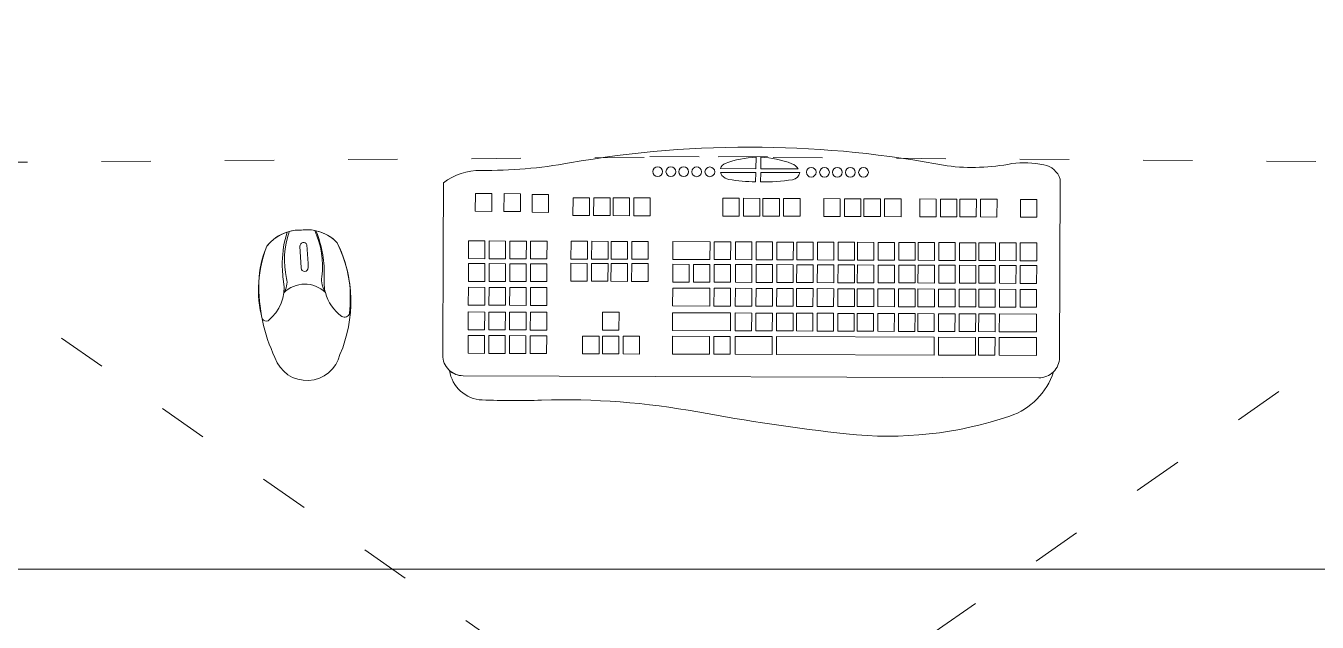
# Model space of a CAD drawing. Header units: centimetres. Extents: x 104975 to 122481, y -80380 to -76628.
# Drawn here: x 118018.9 to 118113.1, y -78763.9 to -78720.3 of the extents above; entities that cross this region are included whole.
import ezdxf

# ---------------------------------------------------------------- set-up
doc = ezdxf.new("R2010")
doc.units = ezdxf.units.CM
doc.linetypes.add('ACAD_ISO03W100', pattern=[30, 12, -18])
doc.layers.add('00_DUVAR', color=150, linetype='Continuous', lineweight=30)
doc.layers.add('00_tefriş', color=253, linetype='Continuous', lineweight=9)

# ---------------------------------------------------------------- blocks, each defined once
blk = doc.blocks.new('keyboard_top')
at = {"color": 0}
for points in [[(232.69, -75.85), (232.51, -26.06, 0.165941), (205.23, -16.99, -0.04592), (140.56, -11.55, 0.046884), (0, 0, 0.043941), (-135.11, -13.61, -0.081459), (-182.32, -11.98, 0.073722), (-205.64, -12.82, 0.278236), (-217.5, -23.34), (-217.02, -153.58, 0.414214), (-202.01, -168.49), (218.06, -166.95, 0.414214), (232.97, -151.93)], [(218.06, -166.95), (-202.01, -168.49, -0.198912), (-212.6, -164.15, 0.237087), (-180.85, -196.41, 0.110077), (-61.49, -209.41, 0.017919), (46.82, -193.42, -0.053396), (160.8, -184.77, 0.017301), (204.15, -184.61, 0.36209), (228.02, -163.11, -0.184401), (218.06, -166.95)]]:
    blk.add_lwpolyline(points, format="xyb", close=True, dxfattribs=at)
at = {"color": 0, "lineweight": 0}
for points in [[(-26.35, -15.86, -0.157731), (-21.73, -12.05, -0.08747), (0.94, -7.41, -0.08747)], [(4.33, -7.41, -0.086643), (26.82, -11.88, -0.237073), (30.24, -15.66)], [(1.01, -25.42, -0.037715), (-22.26, -23.74, -0.328345), (-27.53, -18.51)], [(30.31, -18.43, -0.11266), (29.22, -20.71, -0.188542), (24.29, -23.57, -0.031584), (4.83, -25.36, -0.031584)]]:
    blk.add_lwpolyline(points, format="xyb", dxfattribs=at)
for points in [[(0.94, -7.41), (0.97, -15.76)], [(4.33, -7.41), (4.56, -15.75)], [(-27.53, -18.51), (0.98, -18.47)], [(-26.35, -15.86), (0.97, -15.76)], [(0.98, -18.47), (1.01, -25.42)], [(4.56, -15.75), (30.25, -15.66)], [(4.64, -18.46), (30.31, -18.43)], [(4.64, -18.46), (4.83, -25.36)], [(-86.38, -37.72), (-74.38, -37.68)], [(-74.38, -37.68), (-74.33, -50.68)], [(-72.17, -37.67), (-60.17, -37.62)], [(-72.17, -37.67), (-72.13, -50.67)], [(-60.17, -37.62), (-60.13, -50.62)], [(-57.09, -37.61), (-45.09, -37.57)], [(-57.09, -37.61), (-57.04, -50.61)], [(-45.09, -37.57), (-45.04, -50.57)], [(-27.77, -37.51), (-15.77, -37.46)], [(-27.77, -37.51), (-27.73, -50.51)], [(-15.77, -37.46), (-15.73, -50.46)], [(-12.69, -37.45), (-0.69, -37.41)], [(-12.69, -37.45), (-12.64, -50.45)], [(-0.69, -37.41), (-0.64, -50.41)], [(1.52, -37.4), (13.52, -37.35)], [(1.52, -37.4), (1.56, -50.4)], [(13.52, -37.35), (13.56, -50.35)], [(16.6, -37.34), (28.6, -37.3)], [(16.6, -37.34), (16.65, -50.34)], [(28.6, -37.3), (28.65, -50.3)], [(81.55, -37.1), (93.55, -37.06)], [(81.55, -37.1), (81.6, -50.1)], [(93.55, -37.06), (93.6, -50.06)], [(96.64, -37.05), (108.64, -37.01)], [(96.64, -37.05), (96.69, -50.05)], [(108.64, -37.01), (108.69, -50.01)], [(110.84, -37), (122.84, -36.95)], [(110.84, -37), (110.89, -50)], [(122.84, -36.95), (122.89, -49.95)], [(125.93, -36.94), (137.93, -36.9)], [(125.93, -36.94), (125.98, -49.94)], [(137.93, -36.9), (137.98, -49.9)], [(155.76, -34.62), (167.76, -34.58)], [(155.76, -34.62), (155.81, -47.62)], [(167.76, -34.58), (167.81, -47.58)], [(176.28, -33.99), (188.28, -33.95)], [(176.28, -33.99), (176.33, -46.99)], [(188.28, -33.95), (188.33, -46.95)], [(197.16, -33.9), (209.16, -33.85)], [(197.16, -33.9), (197.21, -46.9)], [(209.16, -33.85), (209.21, -46.85)], [(-200.57, -38.14), (-188.57, -38.1)], [(-200.57, -38.14), (-200.52, -51.14)], [(-188.57, -38.1), (-188.52, -51.1)], [(-171.48, -38.03), (-159.48, -37.99)], [(-171.48, -38.03), (-171.44, -51.03)], [(-159.48, -37.99), (-159.44, -50.99)], [(-156.4, -37.98), (-144.4, -37.93)], [(-156.4, -37.98), (-156.35, -50.98)], [(-144.4, -37.93), (-144.35, -50.93)], [(-142.19, -37.93), (-130.19, -37.88)], [(-142.19, -37.93), (-142.15, -50.93)], [(-130.19, -37.88), (-130.15, -50.88)], [(-127.11, -37.87), (-115.11, -37.83)], [(-127.11, -37.87), (-127.06, -50.87)], [(-115.11, -37.83), (-115.06, -50.83)], [(-101.46, -37.78), (-89.46, -37.73)], [(-101.46, -37.78), (-101.42, -50.78)], [(-89.46, -37.73), (-89.42, -50.73)], [(-86.38, -37.72), (-86.33, -50.72)], [(176.33, -46.99), (188.33, -46.95)], [(197.21, -46.9), (209.21, -46.85)], [(-200.52, -51.14), (-188.52, -51.1)], [(-171.44, -51.03), (-159.44, -50.99)], [(-156.35, -50.98), (-144.35, -50.93)], [(-142.15, -50.93), (-130.15, -50.88)], [(-127.06, -50.87), (-115.06, -50.83)], [(-101.42, -50.78), (-89.42, -50.73)], [(-86.33, -50.72), (-74.33, -50.68)], [(-72.13, -50.67), (-60.13, -50.62)], [(-57.04, -50.61), (-45.04, -50.57)], [(-27.73, -50.51), (-15.73, -50.46)], [(-12.64, -50.45), (-0.64, -50.41)], [(1.56, -50.4), (13.56, -50.35)], [(16.65, -50.34), (28.65, -50.3)], [(81.6, -50.1), (93.6, -50.06)], [(96.69, -50.05), (108.69, -50.01)], [(110.89, -50), (122.89, -49.95)], [(125.98, -49.94), (137.98, -49.9)], [(155.81, -47.62), (167.81, -47.58)], [(-200.46, -69.95), (-188.46, -69.91)], [(-200.46, -69.95), (-200.41, -82.95)], [(-188.46, -69.91), (-188.41, -82.91)], [(-185.37, -69.9), (-173.37, -69.85)], [(-185.37, -69.9), (-185.32, -82.9)], [(-173.37, -69.85), (-173.32, -82.85)], [(-170.28, -69.84), (-158.28, -69.8)], [(-170.28, -69.84), (-170.23, -82.84)], [(-158.28, -69.8), (-158.23, -82.8)], [(-156.08, -69.79), (-144.08, -69.75)], [(-156.08, -69.79), (-156.03, -82.79)], [(-144.08, -69.75), (-144.03, -82.75)], [(-140.99, -69.74), (-128.99, -69.69)], [(-140.99, -69.74), (-140.94, -82.74)], [(-128.99, -69.69), (-128.94, -82.69)], [(-125.9, -69.68), (-113.9, -69.64)], [(-125.9, -69.68), (-125.85, -82.68)], [(-113.9, -69.64), (-113.85, -82.64)], [(-111.81, -69.63), (-99.81, -69.59)], [(-111.81, -69.63), (-111.77, -82.63)], [(-99.81, -69.59), (-99.77, -82.59)], [(-96.73, -69.57), (-84.73, -69.53)], [(-96.73, -69.57), (-96.68, -82.57)], [(-84.73, -69.53), (-84.68, -82.53)], [(-81.64, -69.52), (-69.64, -69.47)], [(-81.64, -69.52), (-81.59, -82.52)], [(-69.64, -69.47), (-69.59, -82.47)], [(-67.52, -69.47), (-55.52, -69.42)], [(-67.52, -69.47), (-67.47, -82.47)], [(-55.52, -69.42), (-55.47, -82.42)], [(-52.43, -69.41), (-40.43, -69.37)], [(-52.43, -69.41), (-52.38, -82.41)], [(-40.43, -69.37), (-40.38, -82.37)], [(-37.34, -69.36), (-25.34, -69.31)], [(-37.34, -69.36), (-37.3, -82.36)], [(-25.34, -69.31), (-25.3, -82.31)], [(-22.84, -69.3), (-10.84, -69.26)], [(-22.84, -69.3), (-22.79, -82.3)], [(-10.84, -69.26), (-10.79, -82.26)], [(-7.75, -69.25), (4.25, -69.2)], [(-7.75, -69.25), (-7.7, -82.25)], [(4.25, -69.2), (4.3, -82.2)], [(7.34, -69.19), (19.34, -69.15)], [(7.34, -69.19), (7.38, -82.19)], [(19.34, -69.15), (19.38, -82.15)], [(22.89, -69.14), (34.89, -69.09)], [(22.89, -69.14), (22.93, -82.14)], [(34.89, -69.09), (34.93, -82.09)], [(37.97, -69.08), (65.06, -68.98)], [(37.97, -69.08), (38.02, -82.08)], [(65.06, -68.98), (65.11, -81.98)], [(83, -68.92), (95, -68.87)], [(83, -68.92), (83.05, -81.91)], [(95, -68.87), (95.05, -81.87)], [(98.09, -68.86), (110.09, -68.82)], [(98.09, -68.86), (98.14, -81.86)], [(110.09, -68.82), (110.14, -81.82)], [(112.29, -68.81), (124.29, -68.76)], [(112.29, -68.81), (112.34, -81.81)], [(124.29, -68.76), (124.34, -81.76)], [(127.38, -68.75), (139.38, -68.71)], [(127.38, -68.75), (127.43, -81.75)], [(139.38, -68.71), (139.43, -81.71)], [(156.87, -68.64), (168.87, -68.6)], [(156.87, -68.64), (156.91, -81.64)], [(168.87, -68.6), (168.91, -81.6)], [(171.98, -68.59), (183.98, -68.54)], [(171.98, -68.59), (172.03, -81.59)], [(183.98, -68.54), (184.03, -81.54)], [(187.07, -68.53), (199.07, -68.49)], [(187.07, -68.53), (187.12, -81.53)], [(199.07, -68.49), (199.12, -81.49)], [(202.16, -68.48), (214.16, -68.43)], [(202.16, -68.48), (202.21, -81.48)], [(214.16, -68.43), (214.21, -81.43)], [(-200.41, -82.95), (-188.41, -82.91)], [(-185.32, -82.9), (-173.32, -82.85)], [(-170.23, -82.84), (-158.23, -82.8)], [(-156.03, -82.79), (-144.03, -82.75)], [(-140.94, -82.74), (-128.94, -82.69)], [(-125.85, -82.68), (-113.85, -82.64)], [(-111.77, -82.63), (-99.77, -82.59)], [(-96.68, -82.57), (-84.68, -82.53)], [(-81.59, -82.52), (-69.59, -82.47)], [(-67.47, -82.47), (-55.47, -82.42)], [(-52.38, -82.41), (-40.38, -82.37)], [(-37.3, -82.36), (-25.3, -82.31)], [(-22.79, -82.3), (-10.79, -82.26)], [(-7.7, -82.25), (4.3, -82.2)], [(7.38, -82.19), (19.38, -82.15)], [(22.93, -82.14), (34.93, -82.09)], [(38.02, -82.08), (65.11, -81.98)], [(83.05, -81.91), (95.05, -81.87)], [(98.14, -81.86), (110.14, -81.82)], [(112.34, -81.81), (124.34, -81.76)], [(127.43, -81.75), (139.43, -81.71)], [(156.91, -81.64), (168.91, -81.6)], [(172.03, -81.59), (184.03, -81.54)], [(187.12, -81.53), (199.12, -81.49)], [(202.21, -81.48), (214.21, -81.43)], [(-200.39, -86.51), (-188.39, -86.47)], [(-200.39, -86.51), (-200.35, -99.51)], [(-188.39, -86.47), (-188.35, -99.47)], [(-185.31, -86.45), (-173.31, -86.41)], [(-185.31, -86.45), (-185.26, -99.45)], [(-173.31, -86.41), (-173.26, -99.41)], [(-170.22, -86.4), (-158.22, -86.36)], [(-170.22, -86.4), (-170.17, -99.4)], [(-158.22, -86.36), (-158.17, -99.36)], [(-156.02, -86.35), (-144.02, -86.3)], [(-156.02, -86.35), (-155.97, -99.35)], [(-144.02, -86.3), (-143.97, -99.3)], [(-140.93, -86.29), (-128.93, -86.25)], [(-140.93, -86.29), (-140.88, -99.29)], [(-128.93, -86.25), (-128.88, -99.25)], [(-125.84, -86.24), (-113.84, -86.19)], [(-125.84, -86.24), (-125.79, -99.24)], [(-113.84, -86.19), (-113.79, -99.19)], [(-111.75, -86.18), (-99.75, -86.14)], [(-111.75, -86.18), (-111.7, -99.18)], [(-99.75, -86.14), (-99.71, -99.14)], [(-96.66, -86.13), (-84.67, -86.09)], [(-96.66, -86.13), (-96.62, -99.13)], [(-84.67, -86.09), (-84.62, -99.09)], [(-81.58, -86.07), (-69.58, -86.03)], [(-81.58, -86.07), (-81.53, -99.07)], [(-69.58, -86.03), (-69.53, -99.03)], [(-67.46, -86.02), (-55.46, -85.98)], [(-67.46, -86.02), (-67.41, -99.02)], [(-55.46, -85.98), (-55.41, -98.98)], [(-52.37, -85.97), (-40.37, -85.92)], [(-52.37, -85.97), (-52.32, -98.97)], [(-40.37, -85.92), (-40.32, -98.92)], [(-37.28, -85.91), (-25.28, -85.87)], [(-37.28, -85.91), (-37.24, -98.91)], [(-25.28, -85.87), (-25.24, -98.87)], [(-22.78, -85.86), (-10.78, -85.81)], [(-22.78, -85.86), (-22.73, -98.86)], [(-10.78, -85.81), (-10.73, -98.81)], [(-7.69, -85.8), (4.31, -85.76)], [(-7.69, -85.8), (-7.64, -98.8)], [(4.31, -85.76), (4.36, -98.76)], [(7.4, -85.75), (19.4, -85.7)], [(7.4, -85.75), (7.44, -98.75)], [(19.4, -85.7), (19.44, -98.7)], [(22.95, -85.69), (34.95, -85.65)], [(22.95, -85.69), (22.99, -98.69)], [(34.95, -85.65), (34.99, -98.65)], [(38.03, -85.64), (50.03, -85.59)], [(38.03, -85.64), (38.08, -98.64)], [(50.03, -85.59), (50.08, -98.59)], [(53.12, -85.58), (65.12, -85.54)], [(53.12, -85.58), (53.17, -98.58)], [(65.12, -85.54), (65.17, -98.54)], [(83.1, -85.04), (95.1, -85)], [(83.1, -85.04), (83.15, -98.04)], [(95.1, -85), (95.15, -98)], [(98.19, -84.99), (110.19, -84.94)], [(98.19, -84.99), (98.24, -97.99)], [(110.19, -84.94), (110.24, -97.94)], [(112.39, -84.93), (124.39, -84.89)], [(112.39, -84.93), (112.44, -97.93)], [(124.39, -84.89), (124.44, -97.89)], [(127.48, -84.88), (139.48, -84.83)], [(127.48, -84.88), (127.53, -97.88)], [(139.48, -84.83), (139.53, -97.83)], [(156.93, -85.2), (168.93, -85.16)], [(156.93, -85.2), (156.97, -98.2)], [(168.93, -85.16), (168.97, -98.16)], [(172.05, -85.14), (184.05, -85.1)], [(172.05, -85.14), (172.09, -98.14)], [(184.05, -85.1), (184.09, -98.1)], [(187.13, -85.09), (199.13, -85.04)], [(187.13, -85.09), (187.18, -98.09)], [(199.13, -85.04), (199.18, -98.04)], [(202.22, -85.03), (214.22, -84.99)], [(202.22, -85.03), (202.27, -98.03)], [(214.22, -84.99), (214.27, -97.99)], [(-200.35, -99.51), (-188.35, -99.47)], [(-185.26, -99.45), (-173.26, -99.41)], [(-170.17, -99.4), (-158.17, -99.36)], [(-155.97, -99.35), (-143.97, -99.3)], [(-140.88, -99.29), (-128.88, -99.25)], [(-140.87, -103.68), (-128.87, -103.63)], [(-128.87, -103.63), (-128.82, -116.63)], [(-125.79, -99.24), (-113.79, -99.19)], [(-125.78, -103.62), (-113.78, -103.58)], [(-125.78, -103.62), (-125.73, -116.62)], [(-113.78, -103.58), (-113.73, -116.58)], [(-111.7, -99.18), (-99.71, -99.14)], [(-111.69, -103.57), (-99.69, -103.53)], [(-111.69, -103.57), (-111.64, -116.57)], [(-99.69, -103.53), (-99.64, -116.53)], [(-96.62, -99.13), (-84.62, -99.09)], [(-96.6, -103.51), (-84.6, -103.47)], [(-96.6, -103.51), (-96.55, -116.51)], [(-84.6, -103.47), (-84.55, -116.47)], [(-81.53, -99.07), (-69.53, -99.03)], [(-81.51, -103.46), (-69.51, -103.41)], [(-81.51, -103.46), (-81.47, -116.46)], [(-69.51, -103.41), (-69.47, -116.41)], [(-67.41, -99.02), (-55.41, -98.98)], [(-67.39, -103.41), (-55.39, -103.36)], [(-67.39, -103.41), (-67.35, -116.41)], [(-55.39, -103.36), (-55.35, -116.36)], [(-52.32, -98.97), (-40.32, -98.92)], [(-52.31, -103.35), (-40.31, -103.31)], [(-52.31, -103.35), (-52.26, -116.35)], [(-40.31, -103.31), (-40.26, -116.31)], [(-37.24, -98.91), (-25.24, -98.87)], [(-37.22, -103.3), (-25.22, -103.25)], [(-37.22, -103.3), (-37.17, -116.3)], [(-25.22, -103.25), (-25.17, -116.25)], [(-22.73, -98.86), (-10.73, -98.81)], [(-22.71, -103.24), (-10.71, -103.2)], [(-22.71, -103.24), (-22.67, -116.24)], [(-10.71, -103.2), (-10.67, -116.2)], [(-7.64, -98.8), (4.36, -98.76)], [(-7.63, -103.19), (4.37, -103.14)], [(-7.63, -103.19), (-7.58, -116.19)], [(4.37, -103.14), (4.42, -116.14)], [(7.44, -98.75), (19.44, -98.7)], [(7.46, -103.13), (19.46, -103.09)], [(7.46, -103.13), (7.51, -116.13)], [(19.46, -103.09), (19.51, -116.09)], [(22.99, -98.69), (34.99, -98.65)], [(23.01, -103.08), (35.01, -103.03)], [(23.01, -103.08), (23.06, -116.08)], [(35.01, -103.03), (35.06, -116.03)], [(38.08, -98.64), (50.08, -98.59)], [(38.1, -103.02), (65.19, -102.92)], [(38.1, -103.02), (38.15, -116.02)], [(53.17, -98.58), (65.17, -98.54)], [(65.19, -102.92), (65.23, -115.92)], [(83.15, -98.04), (95.15, -98)], [(98.24, -97.99), (110.24, -97.94)], [(112.44, -97.93), (124.44, -97.89)], [(127.53, -97.88), (139.53, -97.83)], [(156.97, -98.2), (168.97, -98.16)], [(156.99, -102.58), (168.99, -102.54)], [(156.99, -102.58), (157.04, -115.58)], [(168.99, -102.54), (169.04, -115.54)], [(172.09, -98.14), (184.09, -98.1)], [(172.11, -102.53), (184.11, -102.48)], [(172.11, -102.53), (172.16, -115.53)], [(184.11, -102.48), (184.16, -115.48)], [(187.18, -98.09), (199.18, -98.04)], [(187.2, -102.47), (199.2, -102.43)], [(187.2, -102.47), (187.24, -115.47)], [(199.2, -102.43), (199.24, -115.43)], [(202.27, -98.03), (214.27, -97.99)], [(202.28, -102.42), (214.28, -102.37)], [(202.28, -102.42), (202.33, -115.42)], [(214.28, -102.37), (214.33, -115.37)], [(-200.33, -103.89), (-188.33, -103.85)], [(-200.33, -103.89), (-200.28, -116.89)], [(-188.33, -103.85), (-188.28, -116.85)], [(-185.24, -103.84), (-173.24, -103.79)], [(-185.24, -103.84), (-185.2, -116.84)], [(-173.24, -103.79), (-173.2, -116.79)], [(-170.16, -103.78), (-158.16, -103.74)], [(-170.16, -103.78), (-170.11, -116.78)], [(-158.16, -103.74), (-158.11, -116.74)], [(-155.95, -103.73), (-143.95, -103.69)], [(-155.95, -103.73), (-155.91, -116.73)], [(-143.95, -103.69), (-143.91, -116.69)], [(-140.87, -103.68), (-140.82, -116.68)], [(-200.28, -116.89), (-188.28, -116.85)], [(-200.26, -121.9), (-173.18, -121.8)], [(-200.26, -121.9), (-200.22, -134.9)], [(-185.2, -116.84), (-173.2, -116.79)], [(-173.18, -121.8), (-173.13, -134.8)], [(-170.11, -116.78), (-158.11, -116.74)], [(-170.09, -121.79), (-158.09, -121.74)], [(-170.09, -121.79), (-170.04, -134.79)], [(-158.09, -121.74), (-158.04, -134.74)], [(-155.91, -116.73), (-143.91, -116.69)], [(-155.89, -121.74), (-143.89, -121.69)], [(-155.89, -121.74), (-155.84, -134.74)], [(-143.89, -121.69), (-143.84, -134.69)], [(-140.82, -116.68), (-128.82, -116.63)], [(-140.8, -121.68), (-128.8, -121.64)], [(-140.8, -121.68), (-140.75, -134.68)], [(-128.8, -121.64), (-128.75, -134.64)], [(-125.73, -116.62), (-113.73, -116.58)], [(-125.71, -121.63), (-113.71, -121.58)], [(-125.71, -121.63), (-125.66, -134.63)], [(-113.71, -121.58), (-113.66, -134.58)], [(-111.64, -116.57), (-99.64, -116.53)], [(-111.62, -121.57), (-99.62, -121.53)], [(-111.62, -121.57), (-111.58, -134.57)], [(-99.62, -121.53), (-99.58, -134.53)], [(-96.55, -116.51), (-84.55, -116.47)], [(-96.54, -121.52), (-84.54, -121.47)], [(-96.54, -121.52), (-96.49, -134.52)], [(-84.54, -121.47), (-84.49, -134.47)], [(-81.47, -116.46), (-69.47, -116.41)], [(-81.45, -121.46), (-69.45, -121.42)], [(-81.45, -121.46), (-81.4, -134.46)], [(-69.45, -121.42), (-69.4, -134.42)], [(-67.35, -116.41), (-55.35, -116.36)], [(-67.33, -121.41), (-55.33, -121.37)], [(-67.33, -121.41), (-67.28, -134.41)], [(-55.33, -121.37), (-55.28, -134.37)], [(-52.26, -116.35), (-40.26, -116.31)], [(-52.24, -121.36), (-40.24, -121.31)], [(-52.24, -121.36), (-52.19, -134.36)], [(-40.24, -121.31), (-40.19, -134.31)], [(-37.17, -116.3), (-25.17, -116.25)], [(-37.15, -121.3), (-25.15, -121.26)], [(-37.15, -121.3), (-37.11, -134.3)], [(-25.15, -121.26), (-25.11, -134.26)], [(-22.67, -116.24), (-10.67, -116.2)], [(-22.65, -121.25), (-10.65, -121.2)], [(-22.65, -121.25), (-22.6, -134.25)], [(-10.65, -121.2), (-10.6, -134.2)], [(-7.58, -116.19), (4.42, -116.14)], [(-7.56, -121.19), (4.44, -121.15)], [(-7.56, -121.19), (-7.51, -134.19)], [(4.44, -121.15), (4.49, -134.15)], [(7.51, -116.13), (19.51, -116.09)], [(7.53, -121.14), (19.53, -121.09)], [(7.53, -121.14), (7.57, -134.14)], [(19.53, -121.09), (19.57, -134.09)], [(23.06, -116.08), (35.06, -116.03)], [(23.08, -121.08), (65.25, -120.93)], [(23.08, -121.08), (23.12, -134.08)], [(38.15, -116.02), (65.23, -115.92)], [(65.25, -120.93), (65.3, -133.93)], [(104.32, -120.63), (116.32, -120.59)], [(104.32, -120.63), (104.37, -133.63)], [(116.32, -120.59), (116.37, -133.59)], [(157.04, -115.58), (169.04, -115.54)], [(157.06, -120.59), (169.06, -120.55)], [(157.06, -120.59), (157.1, -133.59)], [(169.06, -120.55), (169.1, -133.54)], [(172.16, -115.53), (184.16, -115.48)], [(172.17, -120.53), (184.17, -120.49)], [(172.17, -120.53), (172.22, -133.53)], [(184.17, -120.49), (184.22, -133.49)], [(187.24, -115.47), (199.24, -115.43)], [(187.26, -120.48), (199.26, -120.43)], [(187.26, -120.48), (187.31, -133.48)], [(199.26, -120.43), (199.31, -133.43)], [(202.33, -115.42), (214.33, -115.37)], [(202.35, -120.42), (214.35, -120.38)], [(202.35, -120.42), (202.4, -133.42)], [(214.35, -120.38), (214.4, -133.38)], [(-200.22, -134.9), (-173.13, -134.8)], [(-200.2, -139.08), (-173.11, -138.98)], [(-200.2, -139.08), (-200.15, -152.08)], [(-173.11, -138.98), (-173.07, -151.98)], [(-170.04, -134.79), (-158.04, -134.74)], [(-170.03, -138.96), (-158.03, -138.92)], [(-170.03, -138.96), (-169.98, -151.96)], [(-158.03, -138.92), (-157.98, -151.92)], [(-155.84, -134.74), (-143.84, -134.69)], [(-155.82, -138.91), (-128.74, -138.81)], [(-155.82, -138.91), (-155.78, -151.91)], [(-140.75, -134.68), (-128.75, -134.64)], [(-128.74, -138.81), (-128.69, -151.81)], [(-125.66, -134.63), (-113.66, -134.58)], [(-125.65, -138.8), (-10.59, -138.38)], [(-125.65, -138.8), (-125.6, -151.8)], [(-111.58, -134.57), (-99.58, -134.53)], [(-96.49, -134.52), (-84.49, -134.47)], [(-81.4, -134.46), (-69.4, -134.42)], [(-67.28, -134.41), (-55.28, -134.37)], [(-52.19, -134.36), (-40.19, -134.31)], [(-37.11, -134.3), (-25.11, -134.26)], [(-22.6, -134.25), (-10.6, -134.2)], [(-10.59, -138.38), (-10.54, -151.38)], [(-7.51, -134.19), (4.49, -134.15)], [(-7.5, -138.37), (19.59, -138.27)], [(-7.5, -138.37), (-7.45, -151.37)], [(7.57, -134.14), (19.57, -134.09)], [(19.59, -138.27), (19.64, -151.27)], [(23.12, -134.08), (65.3, -133.93)], [(23.14, -138.26), (35.14, -138.21)], [(23.14, -138.26), (23.19, -151.26)], [(35.14, -138.21), (35.19, -151.21)], [(38.23, -138.2), (65.31, -138.1)], [(38.23, -138.2), (38.27, -151.2)], [(65.31, -138.1), (65.36, -151.1)], [(89.3, -138.07), (101.3, -138.03)], [(89.3, -138.07), (89.34, -151.07)], [(101.3, -138.03), (101.34, -151.03)], [(104.37, -133.63), (116.37, -133.59)], [(104.38, -138.02), (116.38, -137.97)], [(104.38, -138.02), (104.43, -151.02)], [(116.38, -137.97), (116.43, -150.97)], [(118.89, -137.96), (130.89, -137.92)], [(118.89, -137.96), (118.94, -150.96)], [(130.89, -137.92), (130.94, -150.92)], [(157.1, -133.59), (169.1, -133.54)], [(157.12, -137.77), (169.12, -137.72)], [(157.12, -137.77), (157.17, -150.77)], [(169.12, -137.72), (169.17, -150.72)], [(172.22, -133.53), (184.22, -133.49)], [(172.24, -137.71), (184.24, -137.67)], [(172.24, -137.71), (172.29, -150.71)], [(184.24, -137.67), (184.29, -150.67)], [(187.31, -133.48), (199.31, -133.43)], [(187.33, -137.65), (199.33, -137.61)], [(187.33, -137.65), (187.37, -150.65)], [(199.33, -137.61), (199.37, -150.61)], [(202.4, -133.42), (214.4, -133.38)], [(202.41, -137.6), (214.41, -137.56)], [(202.41, -137.6), (202.46, -150.6)], [(214.41, -137.56), (214.46, -150.56)], [(157.17, -150.77), (169.17, -150.72)], [(172.29, -150.71), (184.29, -150.67)], [(187.37, -150.65), (199.37, -150.61)], [(202.46, -150.6), (214.46, -150.56)], [(-200.15, -152.08), (-173.07, -151.98)], [(-169.98, -151.96), (-157.98, -151.92)], [(-155.78, -151.91), (-128.69, -151.81)], [(-125.6, -151.8), (-10.54, -151.38)], [(-7.45, -151.37), (19.64, -151.27)], [(23.19, -151.26), (35.19, -151.21)], [(38.27, -151.2), (65.36, -151.1)], [(89.34, -151.07), (101.34, -151.03)], [(104.43, -151.02), (116.43, -150.97)], [(118.94, -150.96), (130.94, -150.92)]]:
    blk.add_lwpolyline(points, dxfattribs=at)
for centre in [(-74.03, -18.43), (-64.35, -18.4), (-54.96, -18.36), (-45.57, -18.33), (-35.88, -18.29), (38.07, -18.02), (47.75, -17.99), (57.14, -17.95), (66.53, -17.92), (76.21, -17.88)]:
    blk.add_circle(centre, 3.55, dxfattribs=at)
blk = doc.blocks.new('dfgdsfg')
at = {"layer": '00_tefriş', "linetype": 'ACAD_ISO03W100', "ltscale": 0.3}
for points in [[(66784.505, -26843.636), (66688.395, -26981.157), (66784.505, -27118.636)], [(66734.661, -26985.436), (66733.992, -26896.423), (66644.976, -26896.423)], [(66734.661, -26976.836), (66733.992, -27065.849), (66644.976, -27065.849)]]:
    blk.add_lwpolyline(points, dxfattribs=at)
at = {"layer": '00_tefriş'}
blk.add_lwpolyline([(66704.505, -26843.636), (66704.505, -27118.636), (66784.505, -27118.636), (66784.505, -26843.636)], close=True, dxfattribs=at)
for points in [[(66729.284, -27010.854, 0.241004), (66728.349, -27008.234, 0.217003), (66720.198, -27008.039, 0.752527), (66719.97, -27012.789, 0.115399), (66725.503, -27013.954, 0.099122), (66728.103, -27013.373, 0.240483), (66729.284, -27010.854)], [(66729.237, -27009.796, 0.055019), (66727.482, -27009.299, 0.050601), (66725.807, -27009.19, -0.084687), (66724.721, -27009.103, -0.175899), (66722.979, -27007.909, -0.569307), (66723.213, -27007.357, -0.064428), (66725.549, -27007.363, -0.081238), (66728.349, -27008.234, -0.150456), (66729.237, -27009.796)], [(66729.167, -27011.743, -0.141108), (66725.751, -27011.938, 0.211379), (66724.698, -27012.145, 0.412702), (66724.721, -27009.103, 0.176997), (66725.875, -27009.365, -0.141094), (66729.256, -27009.886, -0.080592), (66729.284, -27010.854, -0.075205), (66729.183, -27011.742)], [(66726.84, -27010.372), (66728.216, -27010.454, -0.837339), (66728.1, -27010.959), (66726.515, -27010.883, -1), (66726.54, -27010.358)], [(66729.14, -27011.894, -0.071754), (66726.949, -27012.249, -0.043169), (66725.519, -27012.158, 0.269309), (66722.667, -27013.279, 0.36617), (66722.803, -27013.718, 0.160325), (66728.103, -27013.373, 0.150096), (66729.136, -27011.904)]]:
    blk.add_lwpolyline(points, format="xyb", close=True, dxfattribs=at)
at = {"layer": '00_tefriş', "xscale": 0.1, "yscale": 0.1, "zscale": 0.1, "rotation": 270}
blk.add_blockref('keyboard_top', (66735.339, -26977.244), dxfattribs=at)

msp = doc.modelspace()

# ---------------------------------------------------------------- block references
at = {"layer": '00_DUVAR', "xscale": -1, "rotation": 270}
msp.add_blockref('dfgdsfg', (145049.853, -145464.505), dxfattribs=at)

doc.saveas('drawing.dxf')
